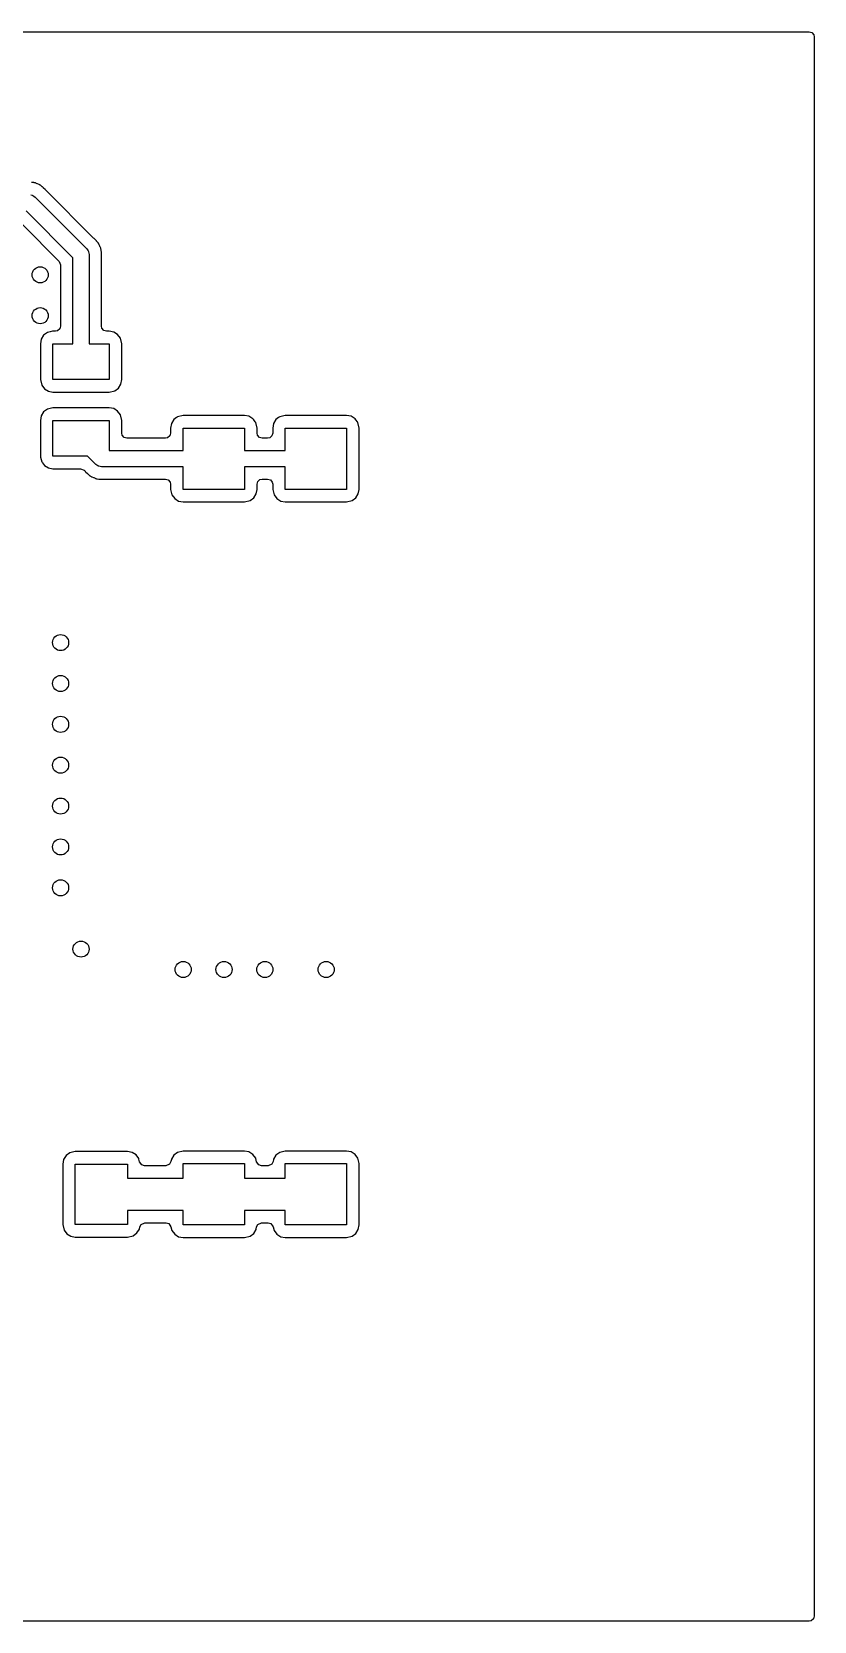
# Model space of a CAD drawing. Extents: x 0.02 to 1.98, y 0.02 to 1.58.
# Drawn here: x 1.212 to 1.978, y 0.022 to 1.578 of the extents above; entities that cross this region are included whole.
import ezdxf

# ---------------------------------------------------------------- set-up
doc = ezdxf.new("R2010")
doc.units = 0
doc.header["$MEASUREMENT"] = 0
doc.layers.add('BLACK', color=7, linetype='CONTINUOUS')

msp = doc.modelspace()

# ---------------------------------------------------------------- linework, layer by layer
at = {"layer": 'BLACK', "linetype": 'CONTINUOUS'}
for p, q in [((0.027087, 1.57787), (1.97291, 1.57787)), ((1.97291, 1.57787), (1.9756, 1.57709)), ((1.9756, 1.57709), (1.97743, 1.57497)), ((1.97743, 1.57497), (1.97787, 1.57291)), ((1.97787, 1.57291), (1.97787, 0.027087)), ((1.21074, 1.41813), (1.21205, 1.41798)), ((1.21193, 1.43043), (1.21154, 1.43048)), ((1.21379, 1.4303), (1.21193, 1.43043)), ((1.21205, 1.41798), (1.21243, 1.41774)), ((1.21243, 1.41774), (1.21288, 1.41764)), ((1.21288, 1.41764), (1.2139, 1.41682)), ((1.21412, 1.43017), (1.21379, 1.4303)), ((1.2139, 1.41682), (1.21502, 1.41612)), ((1.21424, 1.43015), (1.21412, 1.43017)), ((1.2149, 1.42997), (1.21424, 1.43015)), ((1.21501, 1.42994), (1.2149, 1.42997)), ((1.21536, 1.42988), (1.21501, 1.42994)), ((1.21502, 1.41612), (1.26558, 1.36556)), ((1.21568, 1.42973), (1.21536, 1.42988)), ((1.21705, 1.42909), (1.21568, 1.42973)), ((1.21568, 1.42973), (1.21568, 1.42973)), ((1.21741, 1.42894), (1.21705, 1.42909)), ((1.21916, 1.42828), (1.21741, 1.42894)), ((1.21944, 1.42807), (1.21916, 1.42828)), ((1.21954, 1.42802), (1.21944, 1.42807)), ((1.22013, 1.42766), (1.21954, 1.42802)), ((1.22023, 1.4276), (1.22013, 1.42766)), ((1.22055, 1.42745), (1.22023, 1.4276)), ((1.22081, 1.42721), (1.22055, 1.42745)), ((1.22194, 1.42621), (1.22081, 1.42721)), ((1.22081, 1.42721), (1.22081, 1.42721)), ((1.22225, 1.42596), (1.22194, 1.42621)), ((1.22249, 1.42579), (1.22225, 1.42596)), ((1.22249, 1.42578), (1.22249, 1.42579)), ((1.22263, 1.42568), (1.22249, 1.42578)), ((1.22314, 1.42517), (1.22263, 1.42568)), ((1.22336, 1.42496), (1.22314, 1.42517)), ((1.22484, 1.42365), (1.22336, 1.42496)), ((1.22503, 1.42336), (1.22484, 1.42365)), ((1.22526, 1.42309), (1.22503, 1.42336)), ((1.22528, 1.4231), (1.22526, 1.42309)), ((1.22556, 1.42276), (1.22528, 1.4231)), ((1.27232, 1.376), (1.22556, 1.42276)), ((1.25213, 1.35674), (1.20619, 1.40268)), ((1.20261, 1.38908), (1.23853, 1.35316)), ((1.27273, 1.37566), (1.27232, 1.376)), ((1.27299, 1.37543), (1.27273, 1.37566)), ((1.27273, 1.37566), (1.27273, 1.37566)), ((1.27329, 1.37523), (1.27299, 1.37543)), ((1.27352, 1.37497), (1.27329, 1.37523)), ((1.27449, 1.37384), (1.27352, 1.37497)), ((1.27474, 1.37357), (1.27449, 1.37384)), ((1.27522, 1.37309), (1.27474, 1.37357)), ((1.27541, 1.37284), (1.27522, 1.37309)), ((1.27557, 1.37262), (1.27541, 1.37284)), ((1.27581, 1.3723), (1.27557, 1.37262)), ((1.27703, 1.37089), (1.27581, 1.3723)), ((1.27718, 1.37057), (1.27703, 1.37089)), ((1.27724, 1.37047), (1.27718, 1.37057)), ((1.27759, 1.36988), (1.27724, 1.37047)), ((1.27764, 1.36978), (1.27759, 1.36988)), ((1.27785, 1.36949), (1.27764, 1.36978)), ((1.27841, 1.36795), (1.27785, 1.36949)), ((1.25213, 1.2725), (1.25213, 1.35674)), ((1.26558, 1.36556), (1.26628, 1.36444)), ((1.26628, 1.36444), (1.2671, 1.36341)), ((1.2671, 1.36341), (1.2672, 1.36297)), ((1.2672, 1.36297), (1.26744, 1.36259)), ((1.26744, 1.36259), (1.26758, 1.36128)), ((1.26758, 1.36128), (1.26787, 1.36)), ((1.26787, 1.36), (1.26787, 1.2725)), ((1.27848, 1.36774), (1.27841, 1.36795)), ((1.27863, 1.36737), (1.27848, 1.36774)), ((1.27926, 1.366), (1.27863, 1.36737)), ((1.2794, 1.36567), (1.27926, 1.366)), ((1.27926, 1.366), (1.27926, 1.366)), ((1.27945, 1.36532), (1.2794, 1.36567)), ((1.27949, 1.36521), (1.27945, 1.36532)), ((1.27965, 1.36455), (1.27949, 1.36521)), ((1.27968, 1.36443), (1.27965, 1.36455)), ((1.2798, 1.3641), (1.27968, 1.36443)), ((1.27982, 1.36375), (1.2798, 1.3641)), ((1.27991, 1.36224), (1.27982, 1.36375)), ((1.27995, 1.36184), (1.27991, 1.36224)), ((1.28002, 1.36137), (1.27995, 1.36184)), ((1.28002, 1.36066), (1.28002, 1.36137)), ((1.28003, 1.36035), (1.28002, 1.36066)), ((1.28002, 1.35724), (1.28007, 1.35768)), ((1.28002, 1.28978), (1.28002, 1.35724)), ((1.28015, 1.35838), (1.28003, 1.36035)), ((1.28005, 1.35768), (1.28007, 1.35803)), ((1.28007, 1.35768), (1.28005, 1.35768)), ((1.28007, 1.35803), (1.28015, 1.35838)), ((1.23853, 1.35316), (1.23998, 1.34965)), ((1.23998, 1.34965), (1.23998, 1.28978)), ((1.22101, 1.27695), (1.22018, 1.2725)), ((1.22339, 1.2808), (1.22101, 1.27695)), ((1.22701, 1.28353), (1.22339, 1.2808)), ((1.22984, 1.2842), (1.22701, 1.28353)), ((1.23222, 1.28476), (1.22984, 1.2842)), ((1.2325, 1.28482), (1.23222, 1.28476)), ((1.23222, 1.28476), (1.23222, 1.28476)), ((1.23502, 1.28482), (1.2325, 1.28482)), ((1.23708, 1.28527), (1.23502, 1.28482)), ((1.23919, 1.2871), (1.23708, 1.28527)), ((1.23998, 1.28978), (1.23919, 1.2871)), ((1.28047, 1.28772), (1.28002, 1.28978)), ((1.2823, 1.28561), (1.28047, 1.28772)), ((1.28498, 1.28482), (1.2823, 1.28561)), ((1.2875, 1.28482), (1.28498, 1.28482)), ((1.29195, 1.28399), (1.2875, 1.28482)), ((1.2958, 1.28161), (1.29195, 1.28399)), ((1.29853, 1.27799), (1.2958, 1.28161)), ((1.29982, 1.2725), (1.29853, 1.27799)), ((1.22018, 1.2725), (1.22018, 1.2375)), ((1.2325, 1.2375), (1.2325, 1.2725)), ((1.2325, 1.2725), (1.25213, 1.2725)), ((1.26787, 1.2725), (1.2875, 1.2725)), ((1.2875, 1.2725), (1.2875, 1.2375)), ((1.29982, 1.2375), (1.29982, 1.2725)), ((1.22018, 1.2375), (1.22147, 1.23201)), ((1.22147, 1.23201), (1.2242, 1.22839)), ((1.2875, 1.2375), (1.2325, 1.2375)), ((1.29299, 1.22647), (1.29661, 1.2292)), ((1.29661, 1.2292), (1.29899, 1.23305)), ((1.29899, 1.23305), (1.29982, 1.2375)), ((1.2242, 1.22839), (1.22805, 1.22601)), ((1.22805, 1.22601), (1.2325, 1.22518)), ((1.2325, 1.22518), (1.2875, 1.22518)), ((1.2875, 1.22518), (1.29299, 1.22647)), ((1.22101, 1.20195), (1.22018, 1.1975)), ((1.22339, 1.2058), (1.22101, 1.20195)), ((1.22701, 1.20853), (1.22339, 1.2058)), ((1.2325, 1.20982), (1.22701, 1.20853)), ((1.2875, 1.20982), (1.2325, 1.20982)), ((1.29195, 1.20899), (1.2875, 1.20982)), ((1.2958, 1.20661), (1.29195, 1.20899)), ((1.29853, 1.20299), (1.2958, 1.20661)), ((1.29982, 1.1975), (1.29853, 1.20299)), ((1.35089, 1.1983), (1.34851, 1.19445)), ((1.35345, 1.20023), (1.35089, 1.1983)), ((1.35409, 1.20072), (1.35345, 1.20023)), ((1.35451, 1.20103), (1.35409, 1.20072)), ((1.36, 1.20232), (1.35451, 1.20103)), ((1.42, 1.20232), (1.36, 1.20232)), ((1.42445, 1.20149), (1.42, 1.20232)), ((1.4283, 1.19911), (1.42445, 1.20149)), ((1.4292, 1.19791), (1.4283, 1.19911)), ((1.45089, 1.1983), (1.44851, 1.19445)), ((1.45345, 1.20023), (1.45089, 1.1983)), ((1.45409, 1.20072), (1.45345, 1.20023)), ((1.45451, 1.20103), (1.45409, 1.20072)), ((1.46, 1.20232), (1.45451, 1.20103)), ((1.52, 1.20232), (1.46, 1.20232)), ((1.52445, 1.20149), (1.52, 1.20232)), ((1.5283, 1.19911), (1.52445, 1.20149)), ((1.5292, 1.19791), (1.5283, 1.19911)), ((1.22018, 1.1975), (1.22018, 1.1625)), ((1.2325, 1.1625), (1.2325, 1.1975)), ((1.2325, 1.1975), (1.2875, 1.1975)), ((1.2875, 1.1975), (1.2875, 1.16787)), ((1.29982, 1.18498), (1.29982, 1.1975)), ((1.30027, 1.18292), (1.29982, 1.18498)), ((1.3021, 1.18081), (1.30027, 1.18292)), ((1.34768, 1.18498), (1.34689, 1.1823)), ((1.34851, 1.19445), (1.34768, 1.19)), ((1.34768, 1.19), (1.34768, 1.18498)), ((1.36, 1.16787), (1.36, 1.19)), ((1.36, 1.19), (1.42, 1.19)), ((1.42, 1.19), (1.42, 1.16787)), ((1.43065, 1.196), (1.4292, 1.19791)), ((1.43103, 1.19549), (1.43065, 1.196)), ((1.43232, 1.19), (1.43103, 1.19549)), ((1.43232, 1.18498), (1.43232, 1.19)), ((1.43277, 1.18292), (1.43232, 1.18498)), ((1.4346, 1.18081), (1.43277, 1.18292)), ((1.44768, 1.18498), (1.44689, 1.1823)), ((1.44851, 1.19445), (1.44768, 1.19)), ((1.44768, 1.19), (1.44768, 1.18498)), ((1.46, 1.16787), (1.46, 1.19)), ((1.46, 1.19), (1.52, 1.19)), ((1.52, 1.19), (1.52, 1.13)), ((1.53065, 1.196), (1.5292, 1.19791)), ((1.53103, 1.19549), (1.53065, 1.196)), ((1.53232, 1.19), (1.53103, 1.19549)), ((1.53232, 1.13), (1.53232, 1.19)), ((1.2875, 1.16787), (1.36, 1.16787)), ((1.30478, 1.18002), (1.3021, 1.18081)), ((1.34272, 1.18002), (1.30478, 1.18002)), ((1.34478, 1.18047), (1.34272, 1.18002)), ((1.34689, 1.1823), (1.34478, 1.18047)), ((1.42, 1.16787), (1.46, 1.16787)), ((1.43728, 1.18002), (1.4346, 1.18081)), ((1.44272, 1.18002), (1.43728, 1.18002)), ((1.44478, 1.18047), (1.44272, 1.18002)), ((1.44689, 1.1823), (1.44478, 1.18047)), ((1.22018, 1.1625), (1.22024, 1.16222)), ((1.22024, 1.16222), (1.22024, 1.16222)), ((1.22024, 1.16222), (1.22039, 1.16161)), ((1.22039, 1.16161), (1.22147, 1.15701)), ((1.22147, 1.15701), (1.22178, 1.15659)), ((1.22178, 1.15659), (1.22237, 1.15582)), ((1.22237, 1.15582), (1.2242, 1.15339)), ((1.2242, 1.15339), (1.22805, 1.15101)), ((1.26636, 1.1625), (1.2325, 1.1625)), ((1.27443, 1.15443), (1.26636, 1.1625)), ((1.27555, 1.15373), (1.27443, 1.15443)), ((1.27657, 1.15291), (1.27555, 1.15373)), ((1.27701, 1.15281), (1.27657, 1.15291)), ((1.2774, 1.15257), (1.27701, 1.15281)), ((1.2787, 1.15242), (1.2774, 1.15257)), ((1.27999, 1.15213), (1.2787, 1.15242)), ((1.36, 1.15213), (1.27999, 1.15213)), ((1.36, 1.13), (1.36, 1.15213)), ((1.46, 1.15213), (1.42, 1.15213)), ((1.42, 1.15213), (1.42, 1.13)), ((1.46, 1.13), (1.46, 1.15213)), ((1.22805, 1.15101), (1.2325, 1.15018)), ((1.2325, 1.15018), (1.25946, 1.15018)), ((1.25946, 1.15018), (1.26296, 1.14872)), ((1.26296, 1.14872), (1.26389, 1.14779)), ((1.26389, 1.14779), (1.26417, 1.14745)), ((1.26417, 1.14745), (1.26419, 1.14747)), ((1.26419, 1.14747), (1.26442, 1.1472)), ((1.26442, 1.1472), (1.2646, 1.1469)), ((1.2646, 1.1469), (1.26595, 1.14571)), ((1.26595, 1.14571), (1.26608, 1.14559)), ((1.26608, 1.14559), (1.26631, 1.14538)), ((1.26631, 1.14538), (1.26682, 1.14487)), ((1.26682, 1.14487), (1.26696, 1.14477)), ((1.26696, 1.14477), (1.26696, 1.14477)), ((1.26696, 1.14477), (1.2672, 1.14459)), ((1.2672, 1.14459), (1.2675, 1.14434)), ((1.2675, 1.14434), (1.26864, 1.14334)), ((1.26864, 1.14334), (1.26864, 1.14334)), ((1.26864, 1.14334), (1.2689, 1.1431)), ((1.2689, 1.1431), (1.26922, 1.14295)), ((1.26922, 1.14295), (1.26932, 1.14289)), ((1.26932, 1.14289), (1.26991, 1.14254)), ((1.26991, 1.14254), (1.27001, 1.14248)), ((1.27001, 1.14248), (1.27029, 1.14227)), ((1.27029, 1.14227), (1.27062, 1.14214)), ((1.27062, 1.14214), (1.27062, 1.14214)), ((1.27062, 1.14214), (1.27204, 1.14161)), ((1.27204, 1.14161), (1.2724, 1.14146)), ((1.2724, 1.14146), (1.27377, 1.14082)), ((1.27377, 1.14082), (1.27377, 1.14082)), ((1.27377, 1.14082), (1.27409, 1.14067)), ((1.27409, 1.14067), (1.27444, 1.14061)), ((1.27444, 1.14061), (1.27455, 1.14058)), ((1.27455, 1.14058), (1.27521, 1.1404)), ((1.27521, 1.1404), (1.27533, 1.14038)), ((1.27533, 1.14038), (1.27566, 1.14026)), ((1.27566, 1.14026), (1.27752, 1.14012)), ((1.27752, 1.14012), (1.27791, 1.14007)), ((1.27791, 1.14007), (1.27831, 1.14001)), ((1.27831, 1.14001), (1.27831, 1.14001)), ((1.27831, 1.14001), (1.2785, 1.13998)), ((1.2785, 1.13998), (1.27917, 1.13998)), ((1.27917, 1.13998), (1.27954, 1.13997)), ((1.27954, 1.13997), (1.28137, 1.13983)), ((1.28137, 1.13983), (1.28172, 1.1399)), ((1.28172, 1.1399), (1.28207, 1.13993)), ((1.28207, 1.13992), (1.2826, 1.13998)), ((1.28207, 1.13993), (1.28207, 1.13992)), ((1.2826, 1.13998), (1.34272, 1.13998)), ((1.34272, 1.13998), (1.3454, 1.13919)), ((1.3454, 1.13919), (1.34723, 1.13708)), ((1.34723, 1.13708), (1.34768, 1.13502)), ((1.43232, 1.13502), (1.43311, 1.1377)), ((1.43311, 1.1377), (1.43522, 1.13953)), ((1.43522, 1.13953), (1.43728, 1.13998)), ((1.43728, 1.13998), (1.44272, 1.13998)), ((1.44272, 1.13998), (1.4454, 1.13919)), ((1.4454, 1.13919), (1.44723, 1.13708)), ((1.44723, 1.13708), (1.44768, 1.13502)), ((1.34768, 1.13502), (1.34768, 1.13)), ((1.34768, 1.13), (1.34897, 1.12451)), ((1.34897, 1.12451), (1.3517, 1.12089)), ((1.3517, 1.12089), (1.35555, 1.11851)), ((1.42, 1.13), (1.36, 1.13)), ((1.42549, 1.11897), (1.42911, 1.1217)), ((1.42911, 1.1217), (1.43149, 1.12555)), ((1.43149, 1.12555), (1.43232, 1.13)), ((1.43232, 1.13), (1.43232, 1.13502)), ((1.44768, 1.13502), (1.44768, 1.13)), ((1.44768, 1.13), (1.44897, 1.12451)), ((1.44897, 1.12451), (1.4517, 1.12089)), ((1.4517, 1.12089), (1.45555, 1.11851)), ((1.52, 1.13), (1.46, 1.13)), ((1.52549, 1.11897), (1.52911, 1.1217)), ((1.52911, 1.1217), (1.53149, 1.12555)), ((1.53149, 1.12555), (1.53232, 1.13)), ((1.35555, 1.11851), (1.36, 1.11768)), ((1.36, 1.11768), (1.42, 1.11768)), ((1.42, 1.11768), (1.42549, 1.11897)), ((1.45555, 1.11851), (1.46, 1.11768)), ((1.46, 1.11768), (1.52, 1.11768)), ((1.52, 1.11768), (1.52549, 1.11897)), ((1.36, 0.482323), (1.35451, 0.481031)), ((1.42, 0.482323), (1.36, 0.482323)), ((1.42445, 0.481491), (1.42, 0.482323)), ((1.46, 0.482323), (1.45451, 0.481031)), ((1.52, 0.482323), (1.46, 0.482323)), ((1.52445, 0.481491), (1.52, 0.482323)), ((1.24292, 0.473979), (1.24209, 0.469528)), ((1.24209, 0.469528), (1.24209, 0.410472)), ((1.2453, 0.477829), (1.24292, 0.473979)), ((1.24892, 0.480559), (1.2453, 0.477829)), ((1.25441, 0.48185), (1.24892, 0.480559)), ((1.30559, 0.48185), (1.25441, 0.48185)), ((1.25441, 0.410472), (1.25441, 0.469528)), ((1.25441, 0.469528), (1.30559, 0.469528)), ((1.31004, 0.481018), (1.30559, 0.48185)), ((1.30559, 0.469528), (1.30559, 0.455748)), ((1.31389, 0.478634), (1.31004, 0.481018)), ((1.31662, 0.47502), (1.31389, 0.478634)), ((1.31674, 0.474516), (1.31662, 0.47502)), ((1.3174, 0.471719), (1.31674, 0.474516)), ((1.31954, 0.468681), (1.3174, 0.471719)), ((1.32223, 0.467894), (1.31954, 0.468681)), ((1.34316, 0.467894), (1.32223, 0.467894)), ((1.34677, 0.469451), (1.34316, 0.467894)), ((1.34804, 0.471943), (1.34677, 0.469451)), ((1.34842, 0.474), (1.34804, 0.471943)), ((1.34851, 0.474452), (1.34842, 0.474)), ((1.34842, 0.474), (1.34842, 0.474)), ((1.35089, 0.478302), (1.34851, 0.474452)), ((1.35451, 0.481031), (1.35089, 0.478302)), ((1.36, 0.455748), (1.36, 0.47)), ((1.36, 0.47), (1.42, 0.47)), ((1.42, 0.47), (1.42, 0.455748)), ((1.4283, 0.479107), (1.42445, 0.481491)), ((1.43103, 0.475493), (1.4283, 0.479107)), ((1.43115, 0.474989), (1.43103, 0.475493)), ((1.43192, 0.471719), (1.43115, 0.474989)), ((1.43407, 0.468681), (1.43192, 0.471719)), ((1.43675, 0.467894), (1.43407, 0.468681)), ((1.44316, 0.467894), (1.43675, 0.467894)), ((1.44677, 0.469451), (1.44316, 0.467894)), ((1.44804, 0.471943), (1.44677, 0.469451)), ((1.44842, 0.474), (1.44804, 0.471943)), ((1.44851, 0.474452), (1.44842, 0.474)), ((1.44842, 0.474), (1.44842, 0.474)), ((1.45089, 0.478302), (1.44851, 0.474452)), ((1.45451, 0.481031), (1.45089, 0.478302)), ((1.46, 0.455748), (1.46, 0.47)), ((1.46, 0.47), (1.52, 0.47)), ((1.52, 0.47), (1.52, 0.41)), ((1.5283, 0.479107), (1.52445, 0.481491)), ((1.53103, 0.475493), (1.5283, 0.479107)), ((1.53232, 0.47), (1.53103, 0.475493)), ((1.53232, 0.41), (1.53232, 0.47)), ((1.30559, 0.455748), (1.36, 0.455748)), ((1.42, 0.455748), (1.46, 0.455748)), ((1.36, 0.424252), (1.30559, 0.424252)), ((1.30559, 0.424252), (1.30559, 0.410472)), ((1.36, 0.41), (1.36, 0.424252)), ((1.46, 0.424252), (1.42, 0.424252)), ((1.42, 0.424252), (1.42, 0.41)), ((1.46, 0.41), (1.46, 0.424252)), ((1.24209, 0.410472), (1.24338, 0.40498)), ((1.24338, 0.40498), (1.24611, 0.401366)), ((1.30559, 0.410472), (1.25441, 0.410472)), ((1.3147, 0.402171), (1.31708, 0.406021)), ((1.31708, 0.406021), (1.31746, 0.408057)), ((1.31746, 0.408057), (1.31873, 0.410549)), ((1.31873, 0.410549), (1.32234, 0.412106)), ((1.32234, 0.412106), (1.34325, 0.412106)), ((1.34325, 0.412106), (1.34593, 0.411319)), ((1.34593, 0.411319), (1.34808, 0.408281)), ((1.34808, 0.408281), (1.34897, 0.404507)), ((1.34897, 0.404507), (1.3517, 0.400893)), ((1.42, 0.41), (1.36, 0.41)), ((1.42911, 0.401698), (1.43149, 0.405548)), ((1.43149, 0.405548), (1.43158, 0.406)), ((1.43158, 0.406), (1.43196, 0.408057)), ((1.43158, 0.406), (1.43158, 0.406)), ((1.43196, 0.408057), (1.43323, 0.410549)), ((1.43323, 0.410549), (1.43684, 0.412106)), ((1.43684, 0.412106), (1.44325, 0.412106)), ((1.44325, 0.412106), (1.44593, 0.411319)), ((1.44593, 0.411319), (1.44808, 0.408281)), ((1.44808, 0.408281), (1.44897, 0.404507)), ((1.44897, 0.404507), (1.4517, 0.400893)), ((1.52, 0.41), (1.46, 0.41)), ((1.52911, 0.401698), (1.53149, 0.405548)), ((1.53149, 0.405548), (1.53232, 0.41)), ((1.24611, 0.401366), (1.24996, 0.398982)), ((1.24996, 0.398982), (1.25441, 0.39815)), ((1.25441, 0.39815), (1.30559, 0.39815)), ((1.30559, 0.39815), (1.31108, 0.399441)), ((1.31108, 0.399441), (1.3147, 0.402171)), ((1.3517, 0.400893), (1.35555, 0.398509)), ((1.35555, 0.398509), (1.36, 0.397677)), ((1.36, 0.397677), (1.42, 0.397677)), ((1.42, 0.397677), (1.42549, 0.398969)), ((1.42549, 0.398969), (1.42911, 0.401698)), ((1.4517, 0.400893), (1.45555, 0.398509)), ((1.45555, 0.398509), (1.46, 0.397677)), ((1.46, 0.397677), (1.52, 0.397677)), ((1.52, 0.397677), (1.52549, 0.398969)), ((1.52549, 0.398969), (1.52911, 0.401698)), ((1.97291, 0.022126), (0.027087, 0.022126)), ((1.97497, 0.022574), (1.97291, 0.022126)), ((1.97709, 0.024405), (1.97497, 0.022574)), ((1.97787, 0.027087), (1.97709, 0.024405))]:
    msp.add_line(p, q, dxfattribs=at)
at = {"layer": 'BLACK'}
for centre in [(1.22, 1.34), (1.22, 1.3), (1.24, 0.98), (1.24, 0.94), (1.24, 0.9), (1.24, 0.86), (1.24, 0.82), (1.24, 0.78), (1.24, 0.74), (1.26, 0.68), (1.36, 0.66), (1.4, 0.66), (1.44, 0.66), (1.5, 0.66)]:
    msp.add_circle(centre, 0.007874, dxfattribs=at)

doc.saveas('drawing.dxf')
